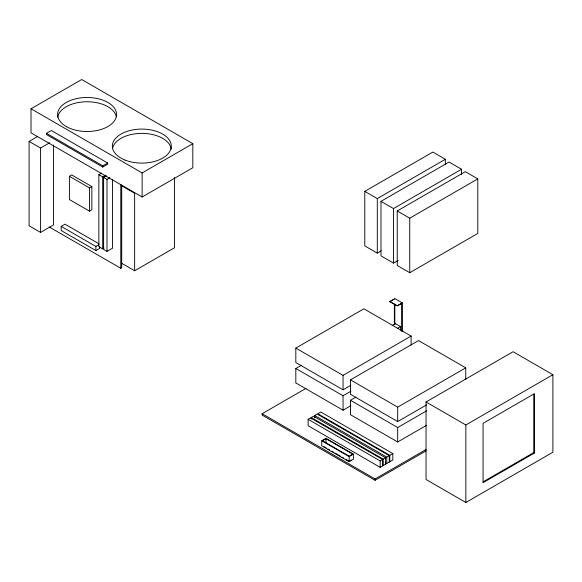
<?xml version="1.0" encoding="UTF-8"?>
<svg xmlns="http://www.w3.org/2000/svg" width="582" height="582" viewBox="0 0 582 582"><rect width="100%" height="100%" fill="white"/><g stroke="black" fill="none" stroke-linecap="round" stroke-linejoin="round"><path stroke-width="0.87" d="M31.013 108.783L81.706 79.516L192.824 143.674L192.824 167.732L142.139 197L31.013 132.841L31.013 108.783L142.139 172.941L192.824 143.674M53.544 145.078L53.544 224.921L40.58 232.4L29.1 225.78L29.1 141.404L37.488 136.559M46.458 133.322L51.325 130.514L107.648 163.025L107.648 164.248L102.781 167.063L46.458 134.544L46.458 133.322L102.781 165.841L107.648 163.025M29.1 141.404L40.58 148.032L49.725 142.743M69.404 176.295L71.717 174.964L91.854 186.589L91.854 209.833L89.541 211.171L69.404 199.546L69.404 176.295L89.541 187.921L91.854 186.589M104.076 248.092L102.687 248.892L98.86 246.681L98.86 174.665L101.632 173.065M98.86 174.665L102.687 176.877L105.466 175.277M112.559 179.765L112.559 248.172L107.001 251.38L103.611 249.423L103.611 177.408L106.39 175.808M103.611 177.408L107.001 179.372L109.78 177.765M99.704 246.71L99.704 248.376L95.885 250.58L61.168 230.53L61.168 226.376L64.98 224.172L98.933 243.771M61.168 226.376L95.885 246.419L98.94 244.658M49.15 226.922L120.78 268.273L121.703 267.735L121.703 185.032M121.311 263.064L134.646 270.761L174.462 247.772L174.462 177.459M381.203 250.857L377.289 253.112L364.783 245.895L364.783 191.362L432.848 152.069L445.354 159.286L445.354 164.742M364.783 191.362L377.289 198.586L445.354 159.286M398.175 260.38L393.483 263.093L380.984 255.876L380.984 201.343L449.042 162.043L461.548 169.267L461.548 174.716M380.984 201.343L393.483 208.56L461.548 169.267M397.237 210.96L465.302 171.668L477.8 178.885L477.8 233.418L409.743 272.718L397.237 265.494L397.237 210.96L409.743 218.185L477.8 178.885M350.873 385.284L343.053 389.802L295.823 362.535L295.823 348.101L363.888 308.802L411.11 336.069L411.11 345.09M401.776 331.267L401.776 303.36L397.251 305.972L389.838 301.694L394.836 298.581L402.242 302.858L402.242 331.776M389.838 301.694L394.37 299.083M389.838 301.461L397.251 305.739L402.242 302.858M350.873 405.683L343.053 410.201L295.823 382.934L295.823 368.493L301.301 365.336M392.232 325.411L395.353 323.607L400.554 326.604L400.554 330.234M397.433 328.408L400.554 326.604M426.068 450.854L375.07 480.296L262.096 415.068L262.096 413.729L306.03 388.369M295.823 348.101L343.053 375.368L411.11 336.069M426.628 404.861L397.688 421.572L350.459 394.305L350.459 379.871L418.523 340.572L465.746 367.839L465.746 379.566M295.823 368.493L343.053 395.76L350.873 391.242M392.828 453.582L389.809 455.328L317.779 413.737L320.791 411.998L392.828 453.582L392.828 459.998L380.155 467.317L308.118 425.726L308.118 419.316L310.548 417.912L382.578 459.496L382.578 465.913M311.203 419.135L311.203 417.534L313.494 416.21L385.531 457.794L385.531 464.21M314.702 417.92L314.702 415.512L317.19 414.078L389.227 455.662L389.227 462.079M426.628 425.26L397.688 441.971L350.459 414.704L350.459 400.271L355.937 397.106M321.715 440.763L325.978 438.304L353.42 454.142L353.42 459.213L349.156 461.679L321.715 445.834L321.715 440.763L349.156 456.608L353.42 454.142M326.022 438.726L322.486 440.77L349.178 456.179L352.714 454.142L326.022 438.726L326.022 442.953M350.459 379.871L397.688 407.138L465.746 367.839M426.039 401.973L513.084 351.717L552.9 374.706L552.9 452.229L465.855 502.484L426.039 479.495L426.039 401.973L465.855 424.962L552.9 374.706M350.459 400.271L397.688 427.537L426.628 410.819M351.302 460.027L349.178 461.25L346.035 459.438M308.118 419.316L380.155 460.9L382.578 459.496M311.203 417.534L383.24 459.118L385.531 457.794M314.702 415.512L386.739 457.096L389.227 455.662M262.096 413.729L375.07 478.957L426.068 449.515M483.125 481.831L533.759 452.592L534.472 453.007L534.472 393.643L483.06 423.325L483.06 482.689L534.472 453.007M121.311 185.542L134.646 193.239L134.646 270.761M385.168 462.61L386.739 463.512L386.739 457.096M324.058 446.743L326.407 448.104M327.979 449.013L329.55 449.915M331.907 451.276L333.479 452.185M335.05 453.094L340.543 456.266M342.114 457.168L343.686 458.078M533.759 394.13L533.759 452.592M465.855 424.962L465.855 502.484M409.743 218.185L409.743 272.718M397.688 407.138L397.688 421.572M397.688 427.537L397.688 441.971M394.836 304.008L394.836 324.785M394.37 304.481L394.37 324.29M393.483 208.56L393.483 263.093M389.809 455.328L389.809 461.744M383.24 459.118L383.24 465.535M380.155 460.9L380.155 467.317M377.289 198.586L377.289 253.112M375.07 478.957L375.07 480.296M349.156 456.608L349.156 461.679M343.053 375.368L343.053 389.802M343.053 395.76L343.053 410.201M142.139 172.941L142.139 197M120.78 184.654L120.78 268.273M107.001 179.372L107.001 251.38M102.781 165.841L102.781 167.063M102.687 176.877L102.687 248.892M95.885 246.419L95.885 250.58M89.541 187.921L89.541 211.171M40.58 148.032L40.58 232.4M57.742 117.244A29.464 17.009 0 0 1 86.653 101.763A29.464 17.009 0 0 1 116.349 116.749M112.588 148.214A29.464 17.009 0 0 1 142.597 133.365A29.464 17.009 0 0 1 171.203 149.116M66.566 126.701A29.464 17.009 0 0 0 115.658 118.655A29.464 17.009 0 0 0 79.043 98.132A29.464 17.009 0 0 0 66.566 126.701M125.006 160.065A29.464 17.009 0 0 0 171.181 147.508A29.464 17.009 0 0 0 129.262 130.703A29.464 17.009 0 0 0 125.006 160.065"/></g></svg>
